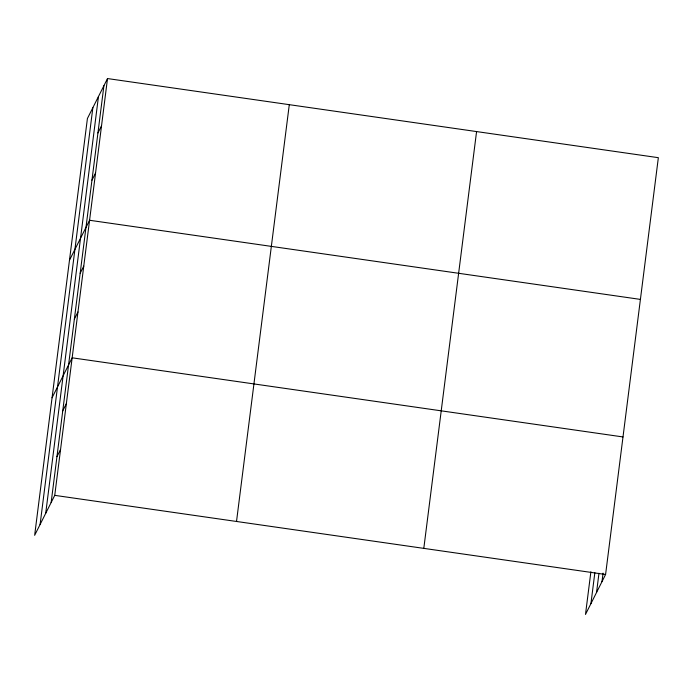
<?xml version="1.0" encoding="UTF-8"?>
<svg xmlns="http://www.w3.org/2000/svg" width="693" height="693" viewBox="0 0 693 693"><rect width="100%" height="100%" fill="white"/><g stroke="black" fill="none" stroke-linecap="round" stroke-linejoin="round"><path stroke-width="1.04" d="M40.09 524.488L92.862 107.692M45.703 513.34L98.467 96.544M51.143 502.52L103.915 85.715M107.51 78.56L87.413 118.512L34.65 535.317L54.747 495.356L107.51 78.56L658.35 157.683L605.587 574.488L585.49 614.44L590.886 571.794M236.521 521.474L289.293 104.669M423.804 548.371L476.576 131.575M590.93 603.62L594.845 572.695M596.543 592.472L598.969 573.276M601.983 581.644L603.066 573.12M97.93 132.961L101.533 125.797M91.952 180.197L95.547 173.033M69.473 260.23L89.57 220.27L640.41 299.402M80.163 273.276L83.766 266.121M74.359 319.126L77.962 311.971M52.062 397.773L72.159 357.813L622.998 436.945M62.751 410.828L66.355 403.664M56.947 456.67L60.551 449.514M54.747 495.356L605.587 574.488"/></g></svg>
